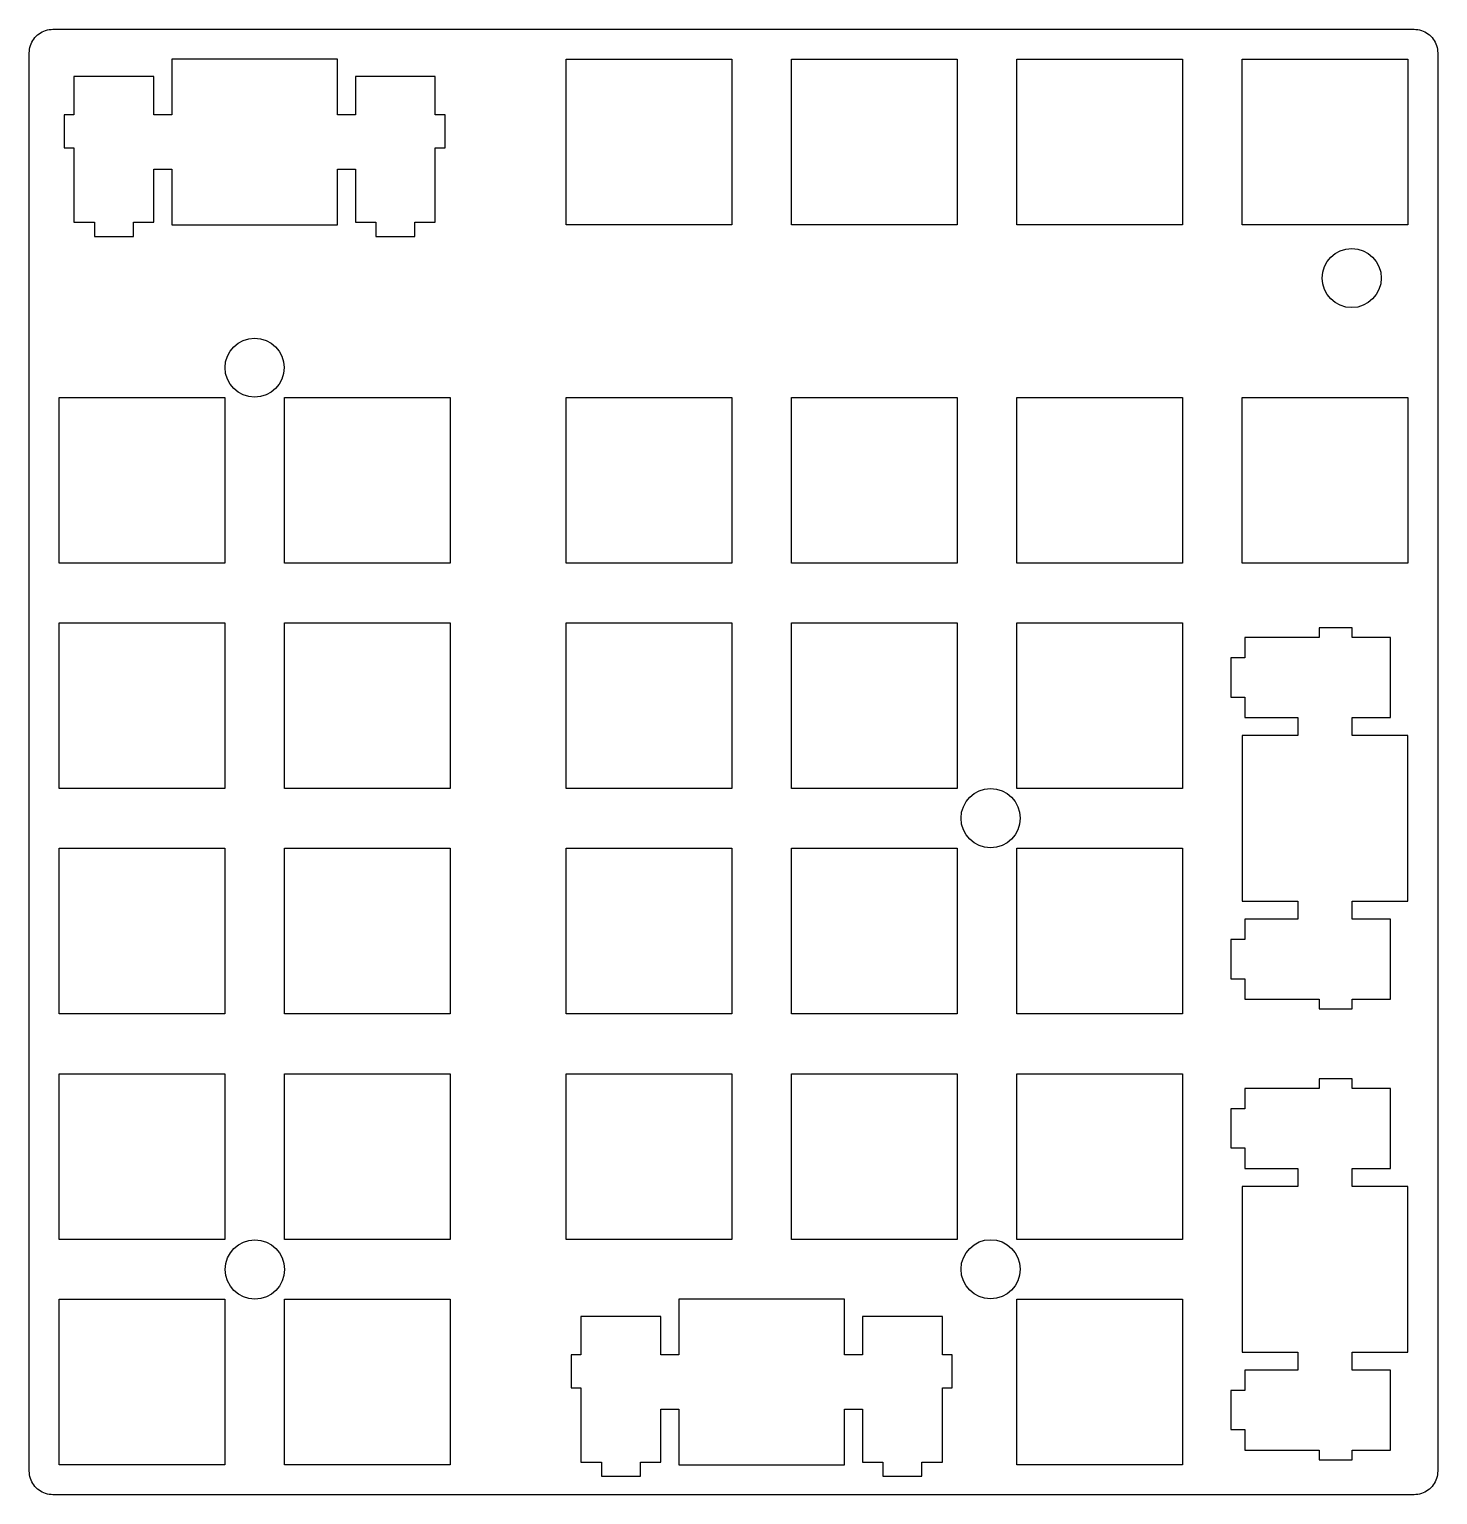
# Model space of a CAD drawing. Header units: millimetres. Extents: x -60 to 59, y -61 to 63.
import ezdxf

# ---------------------------------------------------------------- set-up
doc = ezdxf.new("R2010")
doc.units = ezdxf.units.MM
for name, color, linetype in [('Sketch', 7, 'CONTINUOUS'), ('Sketch001', 7, 'CONTINUOUS'), ('Sketch002', 7, 'CONTINUOUS'), ('Sketch003', 7, 'CONTINUOUS'), ('Sketch004', 7, 'CONTINUOUS'), ('Sketch005', 7, 'CONTINUOUS')]:
    doc.layers.add(name, color=color, linetype=linetype)

msp = doc.modelspace()

# ---------------------------------------------------------------- linework, layer by layer
at = {"layer": 'Sketch'}
msp.add_circle((-40.6472, 34.2766), 2.5, dxfattribs=at)
at = {"layer": 'Sketch001'}
msp.add_circle((52.1, 41.8516), 2.5, dxfattribs=at)
at = {"layer": 'Sketch002'}
msp.add_circle((21.5712, -3.79347), 2.5, dxfattribs=at)
at = {"layer": 'Sketch003'}
msp.add_circle((21.5702, -41.9093), 2.5, dxfattribs=at)
at = {"layer": 'Sketch004'}
msp.add_circle((-40.6248, -41.9271), 2.5, dxfattribs=at)
at = {"layer": 'Sketch005'}
for p, q in [((-59.4023, 61.913), (-59.3154, 62.044)), ((-59.3154, 62.044), (-59.2176, 62.166)), ((-59.2176, 62.166), (-59.1115, 62.282)), ((-59.1115, 62.282), (-58.9957, 62.388)), ((-58.9957, 62.388), (-58.8731, 62.486)), ((-58.8731, 62.486), (-58.7422, 62.573)), ((-58.7422, 62.573), (-58.6044, 62.65)), ((-58.6044, 62.65), (-58.4624, 62.715)), ((-58.4624, 62.715), (-58.3164, 62.77)), ((-58.3164, 62.77), (-58.1634, 62.812)), ((-58.1634, 62.812), (-58.0104, 62.843)), ((-58.0104, 62.843), (-57.8533, 62.861)), ((-57.8533, 62.861), (-57.6976, 62.868)), ((-57.6976, 62.868), (57.3658, 62.868)), ((57.3658, 62.868), (57.5228, 62.861)), ((57.5228, 62.861), (57.6788, 62.843)), ((57.6788, 62.843), (57.8328, 62.812)), ((57.8328, 62.812), (57.9848, 62.77)), ((57.9848, 62.77), (58.1308, 62.715)), ((58.1308, 62.715), (58.2738, 62.65)), ((58.2738, 62.65), (58.4118, 62.573)), ((58.4118, 62.573), (58.5428, 62.486)), ((58.5428, 62.486), (58.6648, 62.388)), ((58.6648, 62.388), (58.7798, 62.282)), ((58.7798, 62.282), (58.8868, 62.166)), ((58.8868, 62.166), (58.9838, 62.044)), ((58.9838, 62.044), (59.0718, 61.913)), ((-59.6972, 60.867), (-59.6903, 61.024)), ((-59.6972, -58.9592), (-59.6972, 60.867)), ((-59.6903, 61.024), (-59.6724, 61.181)), ((-59.6724, 61.181), (-59.642, 61.334)), ((-59.642, 61.334), (-59.5993, 61.487)), ((-59.5993, 61.487), (-59.5442, 61.633)), ((-59.5442, 61.633), (-59.4794, 61.775)), ((-59.4794, 61.775), (-59.4023, 61.913)), ((59.0718, 61.913), (59.1478, 61.775)), ((59.1478, 61.775), (59.2138, 61.633)), ((59.2138, 61.633), (59.2688, 61.487)), ((59.2688, 61.487), (59.3118, 61.334)), ((59.3118, 61.334), (59.3418, 61.181)), ((59.3418, 61.181), (59.3598, 61.024)), ((59.3598, 61.024), (59.3668, 60.867)), ((59.3668, 60.867), (59.3668, -58.9592)), ((-47.6462, 60.342), (-47.6462, 55.643)), ((-33.6467, 60.342), (-47.6462, 60.342)), ((-33.6467, 55.643), (-33.6467, 60.342)), ((-14.31, 60.342), (-0.30935, 60.342)), ((-14.31, 46.342), (-14.31, 60.342)), ((-0.30935, 60.342), (-0.30935, 46.342)), ((4.73995, 60.342), (18.7407, 60.342)), ((4.73995, 46.342), (4.73995, 60.342)), ((18.7407, 60.342), (18.7407, 46.342)), ((23.79, 60.342), (37.7907, 60.342)), ((23.79, 46.342), (23.79, 60.342)), ((37.7907, 60.342), (37.7907, 46.342)), ((42.8398, 60.342), (56.8408, 60.342)), ((42.8398, 46.342), (42.8398, 60.342)), ((56.8408, 60.342), (56.8408, 46.342)), ((-49.1716, 58.873), (-55.9213, 58.873)), ((-55.9213, 58.873), (-55.9213, 55.643)), ((-49.1716, 55.643), (-49.1716, 58.873)), ((-25.3716, 58.873), (-32.1212, 58.873)), ((-32.1212, 58.873), (-32.1212, 55.643)), ((-25.3716, 55.643), (-25.3716, 58.873)), ((-55.9213, 55.643), (-56.7482, 55.643)), ((-56.7482, 55.643), (-56.7482, 52.843)), ((-47.6462, 55.643), (-49.1716, 55.643)), ((-32.1212, 55.643), (-33.6467, 55.643)), ((-24.5461, 55.643), (-25.3716, 55.643)), ((-24.5461, 52.843), (-24.5461, 55.643)), ((-56.7482, 52.843), (-55.9213, 52.843)), ((-55.9213, 52.843), (-55.9213, 46.572)), ((-25.3716, 46.572), (-25.3716, 52.843)), ((-25.3716, 52.843), (-24.5461, 52.843)), ((-49.1716, 46.572), (-49.1716, 51.043)), ((-49.1716, 51.043), (-47.6462, 51.043)), ((-47.6462, 51.043), (-47.6462, 46.342)), ((-33.6467, 46.342), (-33.6467, 51.043)), ((-33.6467, 51.043), (-32.1212, 51.043)), ((-32.1212, 51.043), (-32.1212, 46.572)), ((-55.9213, 46.572), (-54.1974, 46.572)), ((-54.1974, 46.572), (-54.1974, 45.372)), ((-50.897, 45.372), (-50.897, 46.572)), ((-50.897, 46.572), (-49.1716, 46.572)), ((-47.6462, 46.342), (-33.6467, 46.342)), ((-32.1212, 46.572), (-30.3973, 46.572)), ((-30.3973, 46.572), (-30.3973, 45.372)), ((-27.0969, 45.372), (-27.0969, 46.572)), ((-27.0969, 46.572), (-25.3716, 46.572)), ((-0.30935, 46.342), (-14.31, 46.342)), ((18.7407, 46.342), (4.73995, 46.342)), ((37.7907, 46.342), (23.79, 46.342)), ((56.8408, 46.342), (42.8398, 46.342)), ((-54.1974, 45.372), (-50.897, 45.372)), ((-30.3973, 45.372), (-27.0969, 45.372)), ((-57.1712, 31.7666), (-43.1717, 31.7666)), ((-57.1712, 17.7674), (-57.1712, 31.7666)), ((-43.1717, 31.7666), (-43.1717, 17.7674)), ((-38.1212, 31.7666), (-24.1218, 31.7666)), ((-38.1212, 17.7674), (-38.1212, 31.7666)), ((-24.1218, 31.7666), (-24.1218, 17.7674)), ((-14.31, 31.7666), (-0.30935, 31.7666)), ((-14.31, 17.7674), (-14.31, 31.7666)), ((-0.30935, 31.7666), (-0.30935, 17.7674)), ((4.73995, 31.7666), (18.7407, 31.7666)), ((4.73995, 17.7674), (4.73995, 31.7666)), ((18.7407, 31.7666), (18.7407, 17.7674)), ((23.79, 31.7666), (37.7907, 31.7666)), ((23.79, 17.7674), (23.79, 31.7666)), ((37.7907, 31.7666), (37.7907, 17.7674)), ((42.8398, 31.7666), (56.8408, 31.7666)), ((42.8398, 17.7674), (42.8398, 31.7666)), ((56.8408, 31.7666), (56.8408, 17.7674)), ((-43.1717, 17.7674), (-57.1712, 17.7674)), ((-24.1218, 17.7674), (-38.1212, 17.7674)), ((-0.30935, 17.7674), (-14.31, 17.7674)), ((18.7407, 17.7674), (4.73995, 17.7674)), ((37.7907, 17.7674), (23.79, 17.7674)), ((56.8408, 17.7674), (42.8398, 17.7674)), ((-57.1712, 12.7166), (-43.1717, 12.7166)), ((-57.1712, -1.2826), (-57.1712, 12.7166)), ((-43.1717, 12.7166), (-43.1717, -1.2826)), ((-38.1212, 12.7166), (-24.1218, 12.7166)), ((-38.1212, -1.2826), (-38.1212, 12.7166)), ((-24.1218, 12.7166), (-24.1218, -1.2826)), ((-14.31, 12.7166), (-0.30935, 12.7166)), ((-14.31, -1.2826), (-14.31, 12.7166)), ((-0.30935, 12.7166), (-0.30935, -1.2826)), ((4.73995, 12.7166), (18.7407, 12.7166)), ((4.73995, -1.2826), (4.73995, 12.7166)), ((18.7407, 12.7166), (18.7407, -1.2826)), ((23.79, 12.7166), (37.7907, 12.7166)), ((23.79, -1.2826), (23.79, 12.7166)), ((37.7907, 12.7166), (37.7907, -1.2826)), ((49.3408, 11.4667), (43.0698, 11.4667)), ((43.0698, 11.4667), (43.0698, 9.7431)), ((49.3408, 12.2922), (49.3408, 11.4667)), ((52.1408, 12.2922), (49.3408, 12.2922)), ((52.1408, 11.4667), (52.1408, 12.2922)), ((55.3708, 11.4667), (52.1408, 11.4667)), ((55.3708, 4.7174), (55.3708, 11.4667)), ((43.0698, 9.7431), (41.8698, 9.7431)), ((41.8698, 9.7431), (41.8698, 6.4425)), ((41.8698, 6.4425), (43.0698, 6.4425)), ((43.0698, 6.4425), (43.0698, 4.7174)), ((43.0698, 4.7174), (47.5408, 4.7174)), ((47.5408, 4.7174), (47.5408, 3.1916)), ((52.1408, 3.1916), (52.1408, 4.7174)), ((52.1408, 4.7174), (55.3708, 4.7174)), ((47.5408, 3.1916), (42.8398, 3.1916)), ((42.8398, 3.1916), (42.8398, -10.8076)), ((56.8408, 3.1916), (52.1408, 3.1916)), ((56.8408, -10.8076), (56.8408, 3.1916)), ((-43.1717, -1.2826), (-57.1712, -1.2826)), ((-24.1218, -1.2826), (-38.1212, -1.2826)), ((-0.30935, -1.2826), (-14.31, -1.2826)), ((18.7407, -1.2826), (4.73995, -1.2826)), ((37.7907, -1.2826), (23.79, -1.2826)), ((-57.1712, -6.3334), (-43.1717, -6.3334)), ((-57.1712, -20.3326), (-57.1712, -6.3334)), ((-43.1717, -6.3334), (-43.1717, -20.3326)), ((-38.1212, -6.3334), (-24.1218, -6.3334)), ((-38.1212, -20.3326), (-38.1212, -6.3334)), ((-24.1218, -6.3334), (-24.1218, -20.3326)), ((-14.31, -6.3334), (-0.30935, -6.3334)), ((-14.31, -20.3326), (-14.31, -6.3334)), ((-0.30935, -6.3334), (-0.30935, -20.3326)), ((4.73995, -6.3334), (18.7407, -6.3334)), ((4.73995, -20.3326), (4.73995, -6.3334)), ((18.7407, -6.3334), (18.7407, -20.3326)), ((23.79, -6.3334), (37.7907, -6.3334)), ((23.79, -20.3326), (23.79, -6.3334)), ((37.7907, -6.3334), (37.7907, -20.3326)), ((42.8398, -10.8076), (47.5408, -10.8076)), ((47.5408, -10.8076), (47.5408, -12.3331)), ((52.1408, -12.3331), (52.1408, -10.8076)), ((52.1408, -10.8076), (56.8408, -10.8076)), ((47.5408, -12.3331), (43.0698, -12.3331)), ((43.0698, -12.3331), (43.0698, -14.0571)), ((55.3708, -12.3331), (52.1408, -12.3331)), ((55.3708, -19.0827), (55.3708, -12.3331)), ((43.0698, -14.0571), (41.8698, -14.0571)), ((41.8698, -14.0571), (41.8698, -17.3577)), ((41.8698, -17.3577), (43.0698, -17.3577)), ((43.0698, -17.3577), (43.0698, -19.0827)), ((43.0698, -19.0827), (49.3408, -19.0827)), ((49.3408, -19.0827), (49.3408, -19.9083)), ((52.1408, -19.9083), (52.1408, -19.0827)), ((52.1408, -19.0827), (55.3708, -19.0827)), ((-43.1717, -20.3326), (-57.1712, -20.3326)), ((-24.1218, -20.3326), (-38.1212, -20.3326)), ((-0.30935, -20.3326), (-14.31, -20.3326)), ((18.7407, -20.3326), (4.73995, -20.3326)), ((37.7907, -20.3326), (23.79, -20.3326)), ((49.3408, -19.9083), (52.1408, -19.9083)), ((-57.1712, -25.3834), (-43.1717, -25.3834)), ((-57.1712, -39.3827), (-57.1712, -25.3834)), ((-43.1717, -25.3834), (-43.1717, -39.3827)), ((-38.1212, -25.3834), (-24.1218, -25.3834)), ((-38.1212, -39.3827), (-38.1212, -25.3834)), ((-24.1218, -25.3834), (-24.1218, -39.3827)), ((-14.31, -25.3834), (-0.30935, -25.3834)), ((-14.31, -39.3827), (-14.31, -25.3834)), ((-0.30935, -25.3834), (-0.30935, -39.3827)), ((4.73995, -25.3834), (18.7407, -25.3834)), ((4.73995, -39.3827), (4.73995, -25.3834)), ((18.7407, -25.3834), (18.7407, -39.3827)), ((23.79, -25.3834), (37.7907, -25.3834)), ((23.79, -39.3827), (23.79, -25.3834)), ((37.7907, -25.3834), (37.7907, -39.3827)), ((49.3408, -25.8078), (49.3408, -26.6331)), ((52.1408, -25.8078), (49.3408, -25.8078)), ((52.1408, -26.6331), (52.1408, -25.8078)), ((49.3408, -26.6331), (43.0698, -26.6331)), ((43.0698, -26.6331), (43.0698, -28.3571)), ((55.3708, -26.6331), (52.1408, -26.6331)), ((55.3708, -33.3828), (55.3708, -26.6331)), ((43.0698, -28.3571), (41.8698, -28.3571)), ((41.8698, -28.3571), (41.8698, -31.6574)), ((41.8698, -31.6574), (43.0698, -31.6574)), ((43.0698, -31.6574), (43.0698, -33.3828)), ((43.0698, -33.3828), (47.5408, -33.3828)), ((47.5408, -33.3828), (47.5408, -34.9083)), ((52.1408, -34.9083), (52.1408, -33.3828)), ((52.1408, -33.3828), (55.3708, -33.3828)), ((47.5408, -34.9083), (42.8398, -34.9083)), ((42.8398, -34.9083), (42.8398, -48.9077)), ((56.8408, -34.9083), (52.1408, -34.9083)), ((56.8408, -48.9077), (56.8408, -34.9083)), ((-43.1717, -39.3827), (-57.1712, -39.3827)), ((-24.1218, -39.3827), (-38.1212, -39.3827)), ((-0.30935, -39.3827), (-14.31, -39.3827)), ((18.7407, -39.3827), (4.73995, -39.3827)), ((37.7907, -39.3827), (23.79, -39.3827)), ((-57.1712, -44.4333), (-43.1717, -44.4333)), ((-57.1712, -58.4327), (-57.1712, -44.4333)), ((-43.1717, -44.4333), (-43.1717, -58.4327)), ((-38.1212, -44.4333), (-24.1218, -44.4333)), ((-38.1212, -58.4327), (-38.1212, -44.4333)), ((-24.1218, -44.4333), (-24.1218, -58.4327)), ((-4.78505, -44.4333), (-4.78505, -49.1324)), ((9.21565, -44.4333), (-4.78505, -44.4333)), ((9.21565, -49.1324), (9.21565, -44.4333)), ((23.79, -44.4333), (37.7907, -44.4333)), ((23.79, -58.4327), (23.79, -44.4333)), ((37.7907, -44.4333), (37.7907, -58.4327)), ((-6.30935, -45.9022), (-13.0601, -45.9022)), ((-13.0601, -45.9022), (-13.0601, -49.1324)), ((-6.30935, -49.1324), (-6.30935, -45.9022)), ((17.4908, -45.9022), (10.7401, -45.9022)), ((10.7401, -45.9022), (10.7401, -49.1324)), ((17.4908, -49.1324), (17.4908, -45.9022)), ((-13.0601, -49.1324), (-13.8842, -49.1324)), ((-13.8842, -49.1324), (-13.8842, -51.9325)), ((-4.78505, -49.1324), (-6.30935, -49.1324)), ((10.7401, -49.1324), (9.21565, -49.1324)), ((18.3149, -49.1324), (17.4908, -49.1324)), ((18.3149, -51.9325), (18.3149, -49.1324)), ((42.8398, -48.9077), (47.5408, -48.9077)), ((47.5408, -48.9077), (47.5408, -50.4332)), ((52.1408, -50.4332), (52.1408, -48.9077)), ((52.1408, -48.9077), (56.8408, -48.9077)), ((47.5408, -50.4332), (43.0698, -50.4332)), ((43.0698, -50.4332), (43.0698, -52.1572)), ((55.3708, -50.4332), (52.1408, -50.4332)), ((55.3708, -57.1829), (55.3708, -50.4332)), ((-13.8842, -51.9325), (-13.0601, -51.9325)), ((-13.0601, -51.9325), (-13.0601, -58.2026)), ((17.4908, -58.2026), (17.4908, -51.9325)), ((17.4908, -51.9325), (18.3149, -51.9325)), ((43.0698, -52.1572), (41.8698, -52.1572)), ((41.8698, -52.1572), (41.8698, -55.4576)), ((-6.30935, -58.2026), (-6.30935, -53.7323)), ((-6.30935, -53.7323), (-4.78505, -53.7323)), ((-4.78505, -53.7323), (-4.78505, -58.4327)), ((9.21565, -58.4327), (9.21565, -53.7323)), ((9.21565, -53.7323), (10.7401, -53.7323)), ((10.7401, -53.7323), (10.7401, -58.2026)), ((41.8698, -55.4576), (43.0698, -55.4576)), ((43.0698, -55.4576), (43.0698, -57.1829)), ((43.0698, -57.1829), (49.3408, -57.1829)), ((49.3408, -57.1829), (49.3408, -58.0083)), ((49.3408, -58.0083), (52.1408, -58.0083)), ((52.1408, -58.0083), (52.1408, -57.1829)), ((52.1408, -57.1829), (55.3708, -57.1829)), ((-59.6903, -59.1149), (-59.6972, -58.9592)), ((-59.6724, -59.2706), (-59.6903, -59.1149)), ((-59.642, -59.4249), (-59.6724, -59.2706)), ((-59.5993, -59.5765), (-59.642, -59.4249)), ((-43.1717, -58.4327), (-57.1712, -58.4327)), ((-24.1218, -58.4327), (-38.1212, -58.4327)), ((-13.0601, -58.2026), (-11.335, -58.2026)), ((-11.335, -58.2026), (-11.335, -59.4029)), ((-11.335, -59.4029), (-8.03445, -59.4029)), ((-8.03445, -59.4029), (-8.03445, -58.2026)), ((-8.03445, -58.2026), (-6.30935, -58.2026)), ((-4.78505, -58.4327), (9.21565, -58.4327)), ((10.7401, -58.2026), (12.4652, -58.2026)), ((12.4652, -58.2026), (12.4652, -59.4029)), ((12.4652, -59.4029), (15.7657, -59.4029)), ((15.7657, -59.4029), (15.7657, -58.2026)), ((15.7657, -58.2026), (17.4908, -58.2026)), ((37.7907, -58.4327), (23.79, -58.4327)), ((59.3118, -59.4249), (59.2688, -59.5765)), ((59.3418, -59.2706), (59.3118, -59.4249)), ((59.3598, -59.1149), (59.3418, -59.2706)), ((59.3668, -58.9592), (59.3598, -59.1149)), ((-59.5442, -59.724), (-59.5993, -59.5765)), ((-59.4794, -59.8659), (-59.5442, -59.724)), ((-59.4023, -60.0023), (-59.4794, -59.8659)), ((-59.3154, -60.1332), (-59.4023, -60.0023)), ((-59.2176, -60.2573), (-59.3154, -60.1332)), ((-59.1115, -60.373), (-59.2176, -60.2573)), ((-58.9957, -60.4791), (-59.1115, -60.373)), ((-58.8731, -60.5756), (-58.9957, -60.4791)), ((-58.7422, -60.6638), (-58.8731, -60.5756)), ((-58.6044, -60.741), (-58.7422, -60.6638)), ((58.4118, -60.6638), (58.2738, -60.741)), ((58.5428, -60.5756), (58.4118, -60.6638)), ((58.6648, -60.4791), (58.5428, -60.5756)), ((58.7798, -60.373), (58.6648, -60.4791)), ((58.8868, -60.2573), (58.7798, -60.373)), ((58.9838, -60.1332), (58.8868, -60.2573)), ((59.0718, -60.0023), (58.9838, -60.1332)), ((59.1478, -59.8659), (59.0718, -60.0023)), ((59.2138, -59.724), (59.1478, -59.8659)), ((59.2688, -59.5765), (59.2138, -59.724)), ((-58.4624, -60.8057), (-58.6044, -60.741)), ((-58.3164, -60.8608), (-58.4624, -60.8057)), ((-58.1634, -60.9022), (-58.3164, -60.8608)), ((-58.0104, -60.9325), (-58.1634, -60.9022)), ((-57.8533, -60.9504), (-58.0104, -60.9325)), ((-57.6976, -60.9587), (-57.8533, -60.9504)), ((57.3658, -60.9587), (-57.6976, -60.9587)), ((57.5228, -60.9504), (57.3658, -60.9587)), ((57.6788, -60.9325), (57.5228, -60.9504)), ((57.8328, -60.9022), (57.6788, -60.9325)), ((57.9848, -60.8608), (57.8328, -60.9022)), ((58.1308, -60.8057), (57.9848, -60.8608)), ((58.2738, -60.741), (58.1308, -60.8057))]:
    msp.add_line(p, q, dxfattribs=at)

doc.saveas('drawing.dxf')
